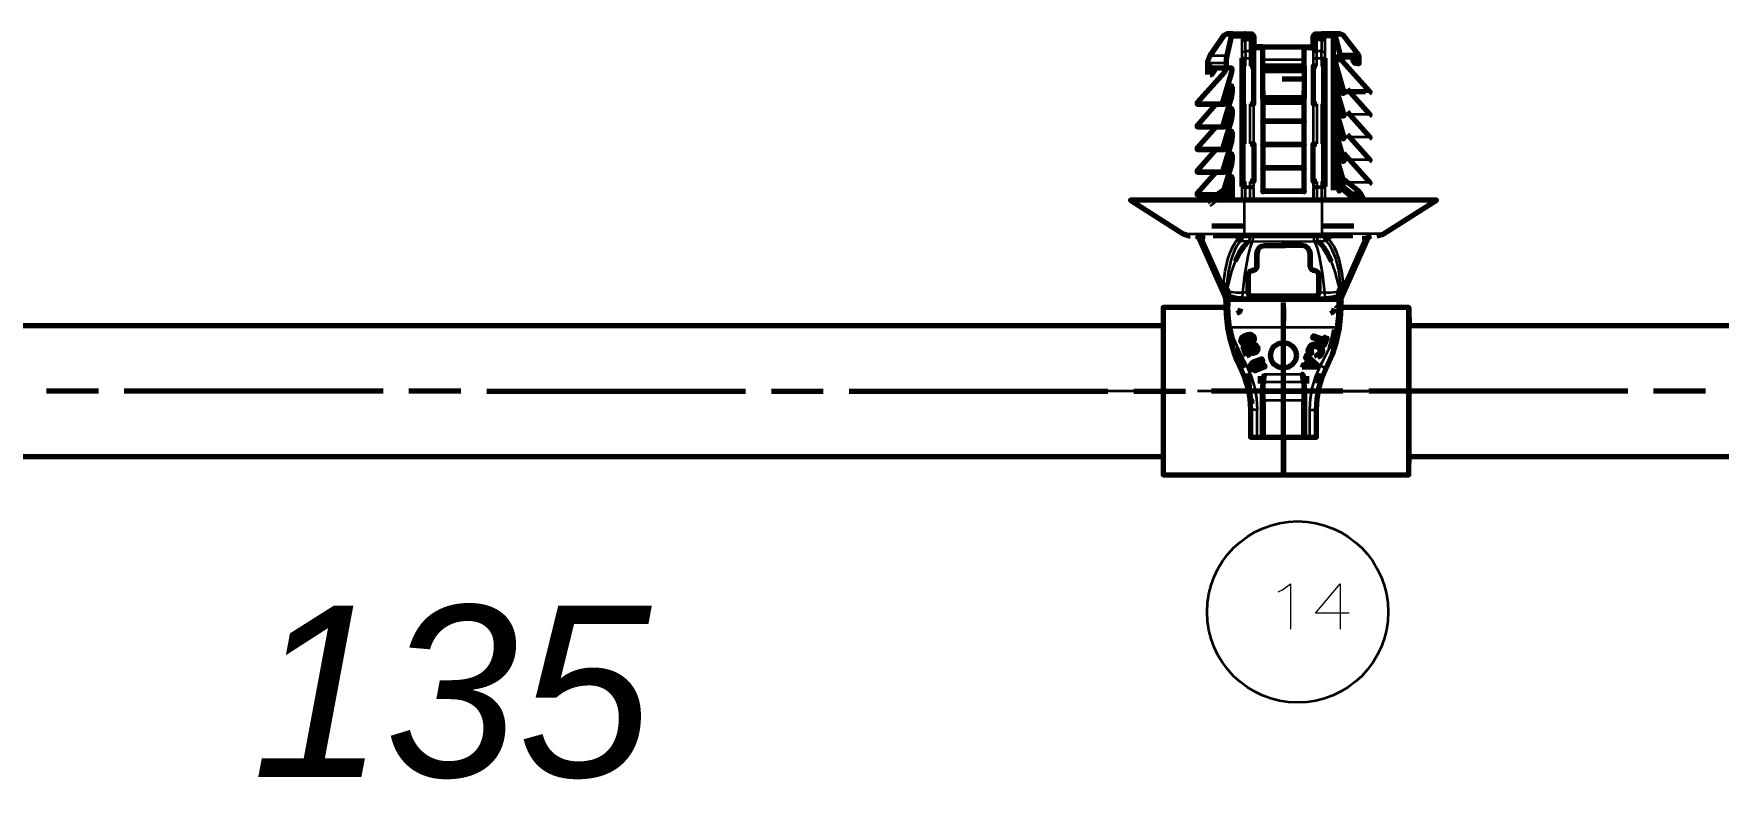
# Model space of a CAD drawing. Header units: millimetres. Extents: x 0 to 174, y 0 to 33.
# Drawn here: x 51.631 to 54.193, y 8.328 to 9.462 of the extents above; entities that cross this region are included whole.
import ezdxf

# ---------------------------------------------------------------- set-up
doc = ezdxf.new("R2010")
doc.units = ezdxf.units.MM
doc.layers.add('PDF2_문자', color=7, linetype='Continuous')
doc.layers.add('PDF2_형상', color=157, linetype='Continuous', true_color=0x405f80)
doc.styles.add('PDF LucidaHandwriting Italic', font='ariali.ttf')

msp = doc.modelspace()

# ---------------------------------------------------------------- linework, layer by layer
at = {"layer": 'PDF2_형상', "lineweight": 70}
for points in [[(53.4169, 9.3997), (53.4169, 9.4175), (53.4171, 9.4199), (53.4204, 9.4287), (53.4419, 9.4597), (53.446, 9.4618), (53.4462, 9.4618), (53.4483, 9.4618), (53.4549, 9.4618), (53.4579, 9.4618), (53.4642, 9.4618), (53.4679, 9.4618), (53.4711, 9.4618), (53.4732, 9.4618), (53.474, 9.4618), (53.4721, 9.4614), (53.4706, 9.4604), (53.4694, 9.4588), (53.469, 9.4568)], [(53.4404, 9.3546), (53.44, 9.3571), (53.4535, 9.4033), (53.4539, 9.4065), (53.4539, 9.4076), (53.4537, 9.409), (53.4533, 9.4096), (53.4458, 9.4096), (53.4453, 9.4117), (53.4453, 9.4175), (53.4456, 9.4235), (53.4464, 9.4287), (53.4535, 9.4597), (53.4549, 9.4618), (53.4483, 9.4618), (53.4467, 9.4618), (53.446, 9.4618)], [(53.4563, 9.4568), (53.4568, 9.4604), (53.4572, 9.4614), (53.4575, 9.4617), (53.4579, 9.4618)], [(53.474, 9.4618), (53.474, 9.4618)], [(53.4742, 9.4525), (53.474, 9.4617), (53.474, 9.4618), (53.4815, 9.4618)], [(53.4815, 9.4525), (53.4815, 9.4617), (53.4815, 9.4618), (53.4818, 9.4618), (53.4838, 9.4614), (53.4853, 9.4604), (53.4864, 9.4588), (53.4868, 9.4568), (53.4868, 9.4421)], [(53.5006, 9.4126), (53.5635, 9.4126), (53.5635, 9.4133), (53.5635, 9.4151), (53.5635, 9.4224), (53.5635, 9.43), (53.5635, 9.4364), (53.5635, 9.4406), (53.5635, 9.4421), (53.5725, 9.4421), (53.5774, 9.4421), (53.5774, 9.4419), (53.5775, 9.4407), (53.5775, 9.4382), (53.5774, 9.4421), (53.5774, 9.4568), (53.5776, 9.4588), (53.5787, 9.4604), (53.5804, 9.4614), (53.5822, 9.4618), (53.5825, 9.4618), (53.59, 9.4618), (53.59, 9.4617), (53.5899, 9.4525)], [(53.5825, 9.4618), (53.5825, 9.4617), (53.5826, 9.4525)], [(53.6061, 9.4618), (53.5999, 9.4618), (53.5961, 9.4618), (53.5929, 9.4618), (53.5908, 9.4618), (53.59, 9.4618), (53.5919, 9.4614), (53.5935, 9.4604), (53.5946, 9.4588), (53.595, 9.4568)], [(53.59, 9.4618), (53.59, 9.4618)], [(53.6472, 9.4165), (53.6439, 9.4165), (53.6457, 9.4165), (53.6472, 9.4165), (53.6472, 9.4279), (53.6468, 9.4287), (53.6221, 9.46), (53.6182, 9.4618), (53.6181, 9.4618), (53.616, 9.4618), (53.6093, 9.4618), (53.6061, 9.4618), (53.6065, 9.4617), (53.6068, 9.4614), (53.6074, 9.4604), (53.6076, 9.4588), (53.6078, 9.4568), (53.6078, 9.2239)], [(53.6432, 9.4287), (53.6418, 9.4287), (53.6376, 9.4287), (53.6188, 9.4287), (53.6106, 9.46), (53.6093, 9.4618), (53.6158, 9.4618), (53.6176, 9.4618), (53.6182, 9.4618)], [(53.5635, 9.4126), (53.5635, 9.4097), (53.5635, 9.4067), (53.5635, 9.4058), (53.5635, 9.4057), (53.5635, 9.4056), (53.5635, 9.4026), (53.5635, 9.3946), (53.5635, 9.3819), (53.5635, 9.3662), (53.5635, 9.3644), (53.5635, 9.3635), (53.5635, 9.3632), (53.5635, 9.3643), (53.5006, 9.3643), (53.5006, 9.3635), (53.5006, 9.3632), (53.5006, 9.3644), (53.5006, 9.3662), (53.5006, 9.3819), (53.5006, 9.3946), (53.5006, 9.4026), (53.5006, 9.4056), (53.5006, 9.4067), (53.5006, 9.4097), (53.5006, 9.4117), (53.5006, 9.4126), (53.5006, 9.4151), (53.5006, 9.4224), (53.5006, 9.43), (53.5006, 9.4364), (53.5006, 9.4406), (53.5006, 9.4417), (53.5006, 9.4419), (53.5006, 9.4421), (53.4915, 9.4421), (53.4867, 9.4421), (53.4867, 9.4419), (53.4867, 9.4407), (53.4865, 9.4382), (53.4865, 9.4126)], [(53.4865, 9.4382), (53.4867, 9.4407), (53.4867, 9.4419), (53.4867, 9.4421)], [(53.5006, 9.4421), (53.5635, 9.4421)], [(53.4435, 9.4065), (53.4422, 9.4033), (53.4006, 9.3571), (53.4007, 9.3549), (53.4017, 9.3546), (53.4024, 9.3546), (53.4043, 9.3546), (53.4121, 9.3546), (53.4244, 9.3546), (53.4404, 9.3546), (53.4422, 9.3546), (53.4424, 9.3546), (53.4425, 9.3546), (53.4426, 9.355), (53.4524, 9.3817), (53.4526, 9.3824), (53.4528, 9.3825), (53.4529, 9.3825), (53.4531, 9.3825), (53.4533, 9.3822), (53.4537, 9.3811), (53.4539, 9.3796), (53.4539, 9.3751), (53.4536, 9.3706), (53.4529, 9.3665), (53.44, 9.3225), (53.4404, 9.32)], [(53.4203, 9.3997), (53.4217, 9.3997), (53.4222, 9.3997), (53.4229, 9.4), (53.4235, 9.4004), (53.4267, 9.4047), (53.4288, 9.4076)], [(53.4458, 9.4096), (53.4339, 9.4096), (53.425, 9.4096), (53.4236, 9.4099)], [(53.4435, 9.4076), (53.4415, 9.4096)], [(53.4694, 9.2294), (53.4694, 9.4247)], [(53.4743, 9.4126), (53.4708, 9.4126), (53.4708, 9.3551), (53.4743, 9.3551)], [(53.4814, 9.3551), (53.4868, 9.3551), (53.4868, 9.4126), (53.4814, 9.4126)], [(53.5635, 9.4056), (53.5006, 9.4056)], [(53.5826, 9.4126), (53.5772, 9.4126), (53.5772, 9.3551), (53.5826, 9.3551)], [(53.5897, 9.3551), (53.5932, 9.3551), (53.5932, 9.4126), (53.5897, 9.4126)], [(53.5947, 9.4247), (53.5947, 9.2294)], [(53.624, 9.3737), (53.6106, 9.42), (53.6101, 9.4233), (53.6101, 9.4244), (53.6108, 9.4264), (53.6183, 9.4264), (53.6306, 9.4264), (53.6396, 9.4264), (53.6407, 9.4265), (53.6425, 9.4219), (53.6435, 9.4249), (53.6439, 9.4279), (53.6407, 9.4265)], [(53.6188, 9.4287), (53.6188, 9.4274), (53.6183, 9.4264)], [(53.6226, 9.4264), (53.6206, 9.4244)], [(53.6624, 9.3712), (53.6639, 9.3728), (53.6635, 9.3737), (53.6219, 9.42), (53.6207, 9.4233)], [(53.6439, 9.4165), (53.6436, 9.4165), (53.6433, 9.4165), (53.6425, 9.4165), (53.6418, 9.4165), (53.6411, 9.4167), (53.6406, 9.4171), (53.6374, 9.4214), (53.6396, 9.4214), (53.6396, 9.4264)], [(53.5635, 9.3926), (53.5301, 9.3926)], [(53.6101, 9.2246), (53.6101, 9.2585), (53.6103, 9.2601), (53.6107, 9.2611), (53.611, 9.2614), (53.6111, 9.2614), (53.6113, 9.2614), (53.6114, 9.2612), (53.6118, 9.2607), (53.6214, 9.2339), (53.6215, 9.2336), (53.6217, 9.2335), (53.6218, 9.2335), (53.6237, 9.2335), (53.6242, 9.2343), (53.624, 9.236), (53.6113, 9.28), (53.6104, 9.2839), (53.6101, 9.2886), (53.6101, 9.2929), (53.6103, 9.2946), (53.6107, 9.2957), (53.611, 9.2958), (53.6111, 9.2958), (53.6113, 9.2958), (53.6114, 9.2957), (53.6118, 9.2951), (53.6214, 9.2685), (53.6215, 9.2681), (53.6217, 9.2679), (53.6218, 9.2679), (53.6237, 9.2679), (53.6242, 9.2687), (53.624, 9.2704), (53.6113, 9.3144), (53.6104, 9.3183), (53.6101, 9.3231), (53.6101, 9.3274), (53.6103, 9.329), (53.6107, 9.3301), (53.611, 9.3303), (53.6111, 9.3303), (53.6113, 9.3303), (53.6114, 9.3301), (53.6118, 9.3296), (53.6214, 9.3029), (53.6215, 9.3025), (53.6217, 9.3024), (53.6218, 9.3024), (53.6237, 9.3024), (53.6242, 9.3032), (53.624, 9.3049), (53.6113, 9.3489), (53.6104, 9.3528), (53.6101, 9.3575), (53.6101, 9.3618), (53.6103, 9.3635), (53.6107, 9.3646), (53.611, 9.3647), (53.6111, 9.3647), (53.6113, 9.3647), (53.6114, 9.3646), (53.6118, 9.364), (53.6214, 9.3374), (53.6215, 9.3369), (53.6217, 9.3368), (53.6218, 9.3368), (53.6237, 9.3368), (53.6242, 9.3376), (53.624, 9.3393), (53.6113, 9.3833), (53.6104, 9.3872), (53.6101, 9.3919), (53.6101, 9.3963), (53.6103, 9.3979), (53.6107, 9.399), (53.611, 9.3992), (53.6111, 9.3992), (53.6113, 9.3992), (53.6114, 9.399), (53.6118, 9.3985), (53.6214, 9.3718), (53.6215, 9.3714), (53.6217, 9.3712), (53.6218, 9.3712), (53.6237, 9.3712), (53.6242, 9.3721), (53.624, 9.3737), (53.651, 9.3737), (53.6569, 9.3737)], [(53.4293, 9.3546), (53.4006, 9.3225), (53.4007, 9.3204), (53.4017, 9.3201)], [(53.5006, 9.375), (53.5006, 9.3701), (53.5006, 9.3672), (53.5006, 9.3592), (53.5006, 9.3465), (53.5006, 9.3308), (53.5006, 9.329), (53.5006, 9.3278), (53.5006, 9.3281), (53.5006, 9.3289), (53.5635, 9.3289), (53.5635, 9.3278), (53.5635, 9.3281), (53.5635, 9.329), (53.5635, 9.3308), (53.5635, 9.3465), (53.5635, 9.3592), (53.5635, 9.3672), (53.5635, 9.3701), (53.5635, 9.3703), (53.5635, 9.3706), (53.5635, 9.3715), (53.5635, 9.375)], [(53.5006, 9.3632), (53.5006, 9.3631), (53.5006, 9.3632)], [(53.5635, 9.3572), (53.5006, 9.3572)], [(53.5635, 9.3632), (53.5635, 9.3631), (53.5635, 9.3632)], [(53.6624, 9.3368), (53.6639, 9.3383), (53.6635, 9.3393), (53.6292, 9.3775)], [(53.4017, 9.32), (53.4024, 9.32), (53.4043, 9.32), (53.4121, 9.32), (53.4244, 9.32), (53.4404, 9.32), (53.4422, 9.32), (53.4424, 9.3201), (53.4425, 9.3201), (53.4426, 9.3206), (53.4524, 9.3472), (53.4526, 9.3479), (53.4528, 9.3481), (53.4529, 9.3481), (53.4531, 9.3481), (53.4533, 9.3478), (53.4537, 9.3467), (53.4539, 9.3451), (53.4539, 9.3407), (53.4536, 9.3361), (53.4529, 9.3321), (53.44, 9.2881), (53.4404, 9.2856)], [(53.5006, 9.3396), (53.5006, 9.3346), (53.5006, 9.3318), (53.5006, 9.3236), (53.5006, 9.3111), (53.5006, 9.2953), (53.5006, 9.2936), (53.5006, 9.2924), (53.5006, 9.2926), (53.5006, 9.2935), (53.5635, 9.2935), (53.5635, 9.2924), (53.5635, 9.2926), (53.5635, 9.2936), (53.5635, 9.2953), (53.5635, 9.3111), (53.5635, 9.3237), (53.5635, 9.3318), (53.5635, 9.3346), (53.5635, 9.3347), (53.5635, 9.3349), (53.5635, 9.3351), (53.5635, 9.3361), (53.5635, 9.3396)], [(53.5006, 9.3278), (53.5006, 9.3276), (53.5006, 9.3278)], [(53.5635, 9.3278), (53.5635, 9.3276), (53.5635, 9.3278)], [(53.6624, 9.3024), (53.6639, 9.3039), (53.6635, 9.3049), (53.6292, 9.3431)], [(53.4293, 9.32), (53.4006, 9.2881), (53.4007, 9.286), (53.4017, 9.2857)], [(53.4017, 9.2856), (53.4024, 9.2856), (53.4043, 9.2856), (53.4121, 9.2856), (53.4244, 9.2856), (53.4404, 9.2856), (53.4422, 9.2856), (53.4424, 9.2857), (53.4425, 9.2857), (53.4426, 9.2861), (53.4524, 9.3128), (53.4526, 9.3133), (53.4528, 9.3136), (53.4529, 9.3136), (53.4531, 9.3136), (53.4533, 9.3133), (53.4537, 9.3122), (53.4539, 9.3107), (53.4539, 9.3062), (53.4536, 9.3017), (53.4529, 9.2976), (53.44, 9.2536), (53.4404, 9.2511)], [(53.5006, 9.3042), (53.5006, 9.2992), (53.5006, 9.2964), (53.5006, 9.2882), (53.5006, 9.2757), (53.5006, 9.2599), (53.5006, 9.2582), (53.5006, 9.2569), (53.5006, 9.2572), (53.5006, 9.2581), (53.5635, 9.2581), (53.5635, 9.2569), (53.5635, 9.2572), (53.5635, 9.2582), (53.5635, 9.2599), (53.5635, 9.2757), (53.5635, 9.2882), (53.5635, 9.2964), (53.5635, 9.2992), (53.5635, 9.2993), (53.5635, 9.2997), (53.5635, 9.3007), (53.5635, 9.3042)], [(53.6624, 9.2679), (53.6639, 9.2694), (53.6635, 9.2704), (53.6292, 9.3086)], [(53.4293, 9.2856), (53.4006, 9.2536), (53.4007, 9.2515), (53.4017, 9.2513)], [(53.4017, 9.2511), (53.4024, 9.2511), (53.4043, 9.2511), (53.4121, 9.2511), (53.4244, 9.2511), (53.4404, 9.2511), (53.4422, 9.2511), (53.4424, 9.2513), (53.4425, 9.2513), (53.4426, 9.2517), (53.4524, 9.2783), (53.4526, 9.2789), (53.4528, 9.279), (53.4529, 9.2792), (53.4531, 9.2792), (53.4533, 9.2789), (53.4537, 9.2778), (53.4539, 9.2763), (53.4539, 9.2718), (53.4536, 9.2672), (53.4529, 9.2632), (53.44, 9.2192), (53.4404, 9.2167)], [(53.4743, 9.2369), (53.4708, 9.2369), (53.4708, 9.2944), (53.4743, 9.2944)], [(53.4814, 9.2944), (53.4868, 9.2944), (53.4868, 9.2369), (53.4814, 9.2369)], [(53.5006, 9.2924), (53.5006, 9.2922), (53.5006, 9.2924)], [(53.5635, 9.2924), (53.5635, 9.2922), (53.5635, 9.2924)], [(53.5826, 9.2369), (53.5772, 9.2369), (53.5772, 9.2944), (53.5826, 9.2944)], [(53.5897, 9.2369), (53.5932, 9.2369), (53.5932, 9.2944), (53.5897, 9.2944)], [(53.6624, 9.2335), (53.6639, 9.235), (53.6635, 9.236), (53.6239, 9.28)], [(53.4293, 9.2511), (53.4006, 9.2192), (53.4007, 9.2171), (53.4017, 9.2167), (53.4024, 9.2167), (53.4043, 9.2167), (53.4121, 9.2167), (53.4244, 9.2167), (53.4404, 9.2167), (53.4422, 9.2167), (53.4424, 9.2167), (53.4425, 9.2168), (53.4426, 9.2172), (53.4524, 9.2439), (53.4526, 9.2444), (53.4528, 9.2446), (53.4529, 9.2447), (53.4531, 9.2447), (53.4533, 9.2444), (53.4537, 9.2433), (53.4539, 9.2417), (53.4539, 9.2094)], [(53.5006, 9.2687), (53.5006, 9.2637), (53.5006, 9.261), (53.5006, 9.2528), (53.5006, 9.2401), (53.5006, 9.2244), (53.5006, 9.2226), (53.5006, 9.2215), (53.5006, 9.2218), (53.5006, 9.2226), (53.5635, 9.2226), (53.5635, 9.2215), (53.5635, 9.2218), (53.5635, 9.2228), (53.5635, 9.2244), (53.5635, 9.2403), (53.5635, 9.2528), (53.5635, 9.261), (53.5635, 9.2637), (53.5635, 9.2639), (53.5635, 9.2642), (53.5635, 9.2653), (53.5635, 9.2687)], [(53.5006, 9.2569), (53.5006, 9.2568), (53.5006, 9.2569)], [(53.5635, 9.2569), (53.5635, 9.2568), (53.5635, 9.2569)], [(53.444, 9.2269), (53.4158, 9.2058)], [(53.4485, 9.2265), (53.4485, 9.2203), (53.4486, 9.2188), (53.4486, 9.215), (53.4485, 9.2138)], [(53.6169, 9.2225), (53.6156, 9.2303), (53.6182, 9.2307), (53.6218, 9.2249), (53.6197, 9.2254), (53.6178, 9.2244), (53.6169, 9.2225), (53.6175, 9.224), (53.6186, 9.2251), (53.6203, 9.2254), (53.6218, 9.2247), (53.6218, 9.2249), (53.6357, 9.2139), (53.6383, 9.2107), (53.6392, 9.2093)], [(53.6176, 9.2242), (53.6194, 9.2256), (53.6211, 9.2258)], [(53.6524, 9.2138), (53.6496, 9.2189), (53.6426, 9.2151), (53.6496, 9.2189), (53.6457, 9.2236), (53.621, 9.2429)], [(53.6739, 9.1547), (53.6832, 9.1571), (53.6844, 9.1578), (53.7646, 9.2089), (53.5911, 9.2089), (53.4729, 9.2089), (53.3503, 9.2089), (53.3126, 9.2089), (53.3028, 9.2089), (53.301, 9.2089), (53.2994, 9.2089), (53.3796, 9.1578), (53.3886, 9.1547), (53.3901, 9.1547)], [(53.4424, 9.2085), (53.4458, 9.2142), (53.4485, 9.2138), (53.4471, 9.2061)], [(53.5006, 9.2215), (53.5006, 9.2214), (53.5006, 9.2215)], [(53.5635, 9.2215), (53.5635, 9.2214), (53.5635, 9.2215)], [(53.6408, 9.2174), (53.6457, 9.2236)], [(53.6454, 9.2101), (53.6524, 9.2138), (53.6536, 9.2104), (53.654, 9.2068)], [(53.3982, 9.1547), (53.4008, 9.1539), (53.4026, 9.1518), (53.4089, 9.1499), (53.4089, 9.1547), (53.4089, 9.1499), (53.4026, 9.1518), (53.4442, 9.0585), (53.4406, 9.0786)], [(53.4729, 9.1694), (53.4232, 9.1694)], [(53.6374, 9.1547), (53.6228, 9.1547), (53.5911, 9.1547), (53.4729, 9.1547), (53.4413, 9.1547), (53.4249, 9.1547)], [(53.639, 9.1694), (53.5911, 9.1694)], [(53.5976, 9.1464), (53.5964, 9.149), (53.5967, 9.1518), (53.5985, 9.1539), (53.6011, 9.1547)], [(53.6196, 9.0569), (53.6199, 9.0585), (53.6614, 9.1518), (53.6551, 9.1499), (53.6614, 9.1518), (53.6632, 9.1539), (53.666, 9.1547)], [(53.6551, 9.1547), (53.6551, 9.154), (53.6551, 9.1499)], [(53.4592, 9.1158), (53.4658, 9.1296), (53.4717, 9.1385), (53.4787, 9.1458)], [(53.4915, 9.1275), (53.4928, 9.1328), (53.4915, 9.1275), (53.4915, 9.1274), (53.4914, 9.1079), (53.491, 9.1056)], [(53.4914, 9.1079), (53.4915, 9.1274)], [(53.4928, 9.1328), (53.4946, 9.1357), (53.4987, 9.1387), (53.5043, 9.14), (53.529, 9.14)], [(53.5712, 9.1328), (53.5725, 9.1275), (53.5712, 9.1328), (53.5694, 9.1357), (53.5654, 9.1387), (53.5599, 9.14), (53.535, 9.14), (53.529, 9.14), (53.535, 9.14)], [(53.5725, 9.1274), (53.5726, 9.1079), (53.5725, 9.1274), (53.5725, 9.1275)], [(53.6051, 9.1154), (53.5996, 9.1271), (53.5939, 9.1364), (53.5899, 9.1414), (53.5853, 9.1458)], [(53.4803, 9.1001), (53.4833, 9.1015), (53.4839, 9.1015), (53.4842, 9.1015), (53.4844, 9.1017), (53.4851, 9.1017), (53.4887, 9.1028), (53.491, 9.1056), (53.4886, 9.1026), (53.4851, 9.1017), (53.4844, 9.1017), (53.4803, 9.1001), (53.4796, 9.0993)], [(53.4851, 9.1017), (53.4851, 9.1017)], [(53.5739, 9.1042), (53.5767, 9.1021), (53.5786, 9.1017), (53.5749, 9.1032), (53.5739, 9.1042), (53.5726, 9.1079)], [(53.5844, 9.0993), (53.586, 9.0954), (53.5844, 9.0993), (53.5824, 9.101), (53.5797, 9.1017), (53.5789, 9.1017), (53.5786, 9.1017)], [(53.4406, 9.0814), (53.4422, 9.0789), (53.4424, 9.0786), (53.4442, 9.0719), (53.4446, 9.0649), (53.4446, 9.064), (53.4446, 9.0629), (53.4446, 9.0603), (53.4446, 9.0558), (53.4446, 9.0537), (53.4446, 9.0544), (53.4462, 9.0572), (53.4496, 9.0585)], [(53.4446, 9.0629), (53.4446, 9.0633), (53.4454, 9.065), (53.4468, 9.0661), (53.4485, 9.0667), (53.4471, 9.0708), (53.4467, 9.0744), (53.4467, 9.0746)], [(53.586, 9.0954), (53.586, 9.0685), (53.586, 9.0683), (53.586, 9.0685), (53.586, 9.0953)], [(53.6146, 9.0585), (53.6176, 9.0575), (53.6192, 9.0556), (53.6196, 9.0537), (53.6196, 9.0603), (53.6196, 9.0629), (53.6196, 9.0631), (53.6196, 9.0633), (53.6196, 9.0642), (53.6196, 9.0649), (53.6199, 9.0719), (53.6217, 9.0786), (53.6218, 9.0789), (53.6235, 9.0814)], [(53.6174, 9.0746), (53.6174, 9.0744), (53.6169, 9.0708), (53.6156, 9.0667), (53.6183, 9.0653), (53.6194, 9.0633), (53.6196, 9.0629)], [(53.6199, 9.0585), (53.6235, 9.0786)], [(53.4446, 9.0456), (53.3489, 9.0456), (53.3489, 8.7914), (53.5321, 8.7914), (53.7229, 8.7914), (53.7228, 8.899), (53.7228, 9.0096), (53.7229, 9.04), (53.7229, 9.0447), (53.7229, 9.0454), (53.7229, 9.0456), (53.7229, 9.0454), (53.7229, 9.0451), (53.7229, 9.0431), (53.7231, 9.0179)], [(53.4446, 9.0569), (53.4442, 9.0585)], [(53.4446, 9.0558), (53.446, 9.0592), (53.4489, 9.0606), (53.4496, 9.0606)], [(53.4446, 9.0537), (53.4446, 9.0454), (53.4449, 9.0347), (53.4469, 9.0146), (53.4507, 8.9958), (53.4563, 8.9775), (53.4611, 8.9649), (53.4669, 8.9526), (53.4735, 8.9378), (53.4782, 8.9222), (53.4811, 8.9061), (53.4821, 8.89), (53.4821, 8.8486), (53.4921, 8.8486), (53.4983, 8.8486), (53.5008, 8.8486), (53.5033, 8.8486), (53.5608, 8.8486), (53.5633, 8.8486), (53.5658, 8.8486), (53.5721, 8.8486), (53.5821, 8.8486), (53.5821, 8.89), (53.5831, 8.9061), (53.5858, 8.9222), (53.5906, 8.9378), (53.5971, 8.9526), (53.6067, 8.9742), (53.6124, 8.9919), (53.6172, 9.0146), (53.6193, 9.0347), (53.6196, 9.0454), (53.6196, 9.0537)], [(53.4446, 9.0517), (53.4454, 9.0486), (53.4476, 9.0463), (53.4508, 9.0454)], [(53.4496, 9.0583), (53.6146, 9.0583)], [(53.4781, 9.0683), (53.4785, 9.0663), (53.4797, 9.0646), (53.4831, 9.0635), (53.5161, 9.0635), (53.5272, 9.0635), (53.5712, 9.0635), (53.5811, 9.0635)], [(53.5844, 9.0649), (53.5811, 9.0635), (53.5844, 9.0649), (53.5856, 9.0664), (53.586, 9.0683)], [(53.586, 9.0685), (53.586, 9.0685)], [(53.6133, 9.045), (53.6133, 9.0454), (53.6164, 9.0463), (53.6188, 9.0486), (53.6196, 9.0517)], [(53.6196, 9.0603), (53.6192, 9.0619), (53.6181, 9.0635), (53.6164, 9.0644), (53.6146, 9.0647)], [(53.6146, 9.049), (53.6181, 9.0481), (53.6192, 9.0468), (53.6196, 9.0454)], [(53.7229, 9.0456), (53.6196, 9.0456)], [(53.461, 9.0372), (53.4644, 9.0385), (53.4661, 9.0404), (53.4671, 9.0438)], [(53.6035, 9.0372), (53.6069, 9.0385), (53.6086, 9.0404), (53.6096, 9.0438)], [(53.3489, 9.0179), (51.1207, 9.0179)], [(53.6028, 8.9825), (53.6071, 8.9972), (53.6103, 9.0122)], [(55.6481, 9.0179), (53.7229, 9.0179), (53.7229, 9.0175), (53.7229, 9.0137), (53.7228, 8.9956), (53.7228, 8.9285), (53.7229, 8.8194), (53.7229, 8.8189), (55.6481, 8.8189)], [(53.4607, 8.9846), (53.466, 8.9701), (53.4725, 8.9562)], [(53.4772, 8.9458), (53.4794, 8.9301), (53.4818, 8.9036), (53.4814, 8.9032), (53.4814, 8.9029), (53.4819, 8.9031), (53.4876, 8.9036)], [(53.5846, 8.9301), (53.5869, 8.9458)], [(53.4971, 8.9301), (53.4971, 8.9414)], [(53.5008, 8.8486), (53.5008, 8.9181), (53.5011, 8.9275), (53.5015, 8.9322)], [(53.5625, 8.9322), (53.5631, 8.9275), (53.5633, 8.9181), (53.5633, 8.8486)], [(53.5671, 8.9414), (53.5671, 8.9301)], [(53.5824, 8.9036), (53.5826, 8.9032), (53.5826, 8.9029)], [(53.5319, 8.8486), (53.5319, 8.8065), (53.5319, 8.7953), (53.5321, 8.7914), (53.5321, 8.8486)], [(51.1207, 8.8189), (53.3489, 8.8189)], [(53.7229, 8.7914), (53.7229, 8.7918), (53.7229, 8.7932), (53.7229, 8.7985), (53.7231, 8.8189)]]:
    msp.add_lwpolyline(points, dxfattribs=at)
at = {"layer": 'PDF2_형상', "lineweight": 35}
for points in [[(53.4535, 9.4597), (53.4419, 9.4597)], [(53.4563, 9.4568), (53.4642, 9.4568), (53.4642, 9.4618)], [(53.4642, 9.4568), (53.469, 9.4568), (53.4692, 9.4568), (53.4696, 9.4588), (53.4706, 9.4604), (53.4722, 9.4614), (53.474, 9.4618)], [(53.4693, 9.45), (53.4692, 9.455), (53.4692, 9.4567), (53.4692, 9.4568)], [(53.4815, 9.4618), (53.4835, 9.4614), (53.485, 9.4604), (53.4861, 9.4588), (53.4865, 9.4568), (53.4868, 9.4568)], [(53.4865, 9.4568), (53.4865, 9.4567), (53.4864, 9.455), (53.4864, 9.45), (53.4863, 9.4325), (53.4863, 9.4247), (53.4863, 9.4126)], [(53.5774, 9.4568), (53.5775, 9.4568)], [(53.5826, 9.4525), (53.5794, 9.4519), (53.5783, 9.4512), (53.5778, 9.4504), (53.5776, 9.45), (53.5776, 9.455), (53.5776, 9.4567), (53.5775, 9.4568), (53.5779, 9.4588), (53.579, 9.4604), (53.5806, 9.4614), (53.5825, 9.4618)], [(53.5999, 9.4568), (53.595, 9.4568), (53.5949, 9.4568), (53.5943, 9.4593), (53.5925, 9.4611), (53.59, 9.4618)], [(53.5949, 9.4568), (53.5949, 9.4567), (53.5949, 9.455), (53.5947, 9.45)], [(53.6078, 9.4568), (53.5999, 9.4568), (53.5999, 9.4604), (53.5999, 9.4618)], [(53.6221, 9.46), (53.6106, 9.46)], [(53.4743, 9.4126), (53.4743, 9.4247), (53.4694, 9.4247), (53.4693, 9.4325), (53.4697, 9.4335), (53.4708, 9.4343), (53.4743, 9.4351), (53.4742, 9.4525), (53.4815, 9.4525), (53.4846, 9.4519), (53.4857, 9.4512), (53.4864, 9.4504), (53.4864, 9.45)], [(53.4693, 9.4325), (53.4693, 9.45), (53.4693, 9.4504), (53.47, 9.4512), (53.4711, 9.4519), (53.4742, 9.4525)], [(53.4814, 9.4126), (53.4814, 9.4247), (53.4814, 9.4351), (53.4743, 9.4351), (53.4743, 9.4247), (53.4814, 9.4247), (53.4863, 9.4247)], [(53.4863, 9.4325), (53.4863, 9.4329), (53.4857, 9.4337), (53.4846, 9.4344), (53.4814, 9.4351), (53.4815, 9.4525)], [(53.5006, 9.4382), (53.4915, 9.4382), (53.4865, 9.4382)], [(53.4915, 9.4421), (53.4915, 9.441), (53.4915, 9.4382)], [(53.5775, 9.4382), (53.5725, 9.4382), (53.5635, 9.4382)], [(53.5725, 9.4382), (53.5725, 9.4421)], [(53.5778, 9.4247), (53.5826, 9.4247), (53.5826, 9.4351), (53.5792, 9.4343), (53.5782, 9.4335), (53.5778, 9.4325), (53.5776, 9.45)], [(53.5778, 9.4126), (53.5778, 9.4247), (53.5778, 9.4325)], [(53.5899, 9.4525), (53.5897, 9.4351), (53.5929, 9.4344), (53.594, 9.4337), (53.5946, 9.4329), (53.5947, 9.4325)], [(53.4169, 9.4175), (53.4453, 9.4175)], [(53.4203, 9.3997), (53.4203, 9.4117), (53.4453, 9.4117)], [(53.4204, 9.4287), (53.4464, 9.4287)], [(53.4217, 9.3997), (53.4217, 9.4054), (53.425, 9.4047), (53.425, 9.4082), (53.425, 9.4096)], [(53.425, 9.4047), (53.4267, 9.4047)], [(53.5006, 9.4224), (53.5635, 9.4224)], [(53.5006, 9.4151), (53.5635, 9.4151)], [(53.5635, 9.4097), (53.5344, 9.4097)], [(53.5826, 9.4126), (53.5826, 9.4247), (53.5897, 9.4247), (53.5897, 9.4126)], [(53.6101, 9.4244), (53.6206, 9.4244)], [(53.6206, 9.4233), (53.6101, 9.4233)], [(53.6219, 9.42), (53.6106, 9.42)], [(53.6396, 9.4214), (53.6425, 9.4219), (53.6425, 9.4165)], [(53.6439, 9.4279), (53.6439, 9.4165)], [(53.4435, 9.3796), (53.4539, 9.3796)], [(53.6101, 9.3963), (53.6206, 9.3963)], [(53.6206, 9.3919), (53.6101, 9.3919)], [(53.6113, 9.3833), (53.6239, 9.3833)], [(53.4006, 9.3571), (53.44, 9.3571)], [(53.4401, 9.3665), (53.4529, 9.3665)], [(53.4539, 9.3751), (53.4435, 9.3751)], [(53.4743, 9.2944), (53.4743, 9.3551)], [(53.4814, 9.2944), (53.4814, 9.3551)], [(53.4863, 9.3551), (53.4863, 9.2944)], [(53.5006, 9.3662), (53.5635, 9.3662)], [(53.5775, 9.2944), (53.5775, 9.3551)], [(53.5778, 9.2944), (53.5778, 9.3551)], [(53.5826, 9.3551), (53.5826, 9.2944)], [(53.5897, 9.3551), (53.5897, 9.2944)], [(53.6101, 9.3618), (53.6206, 9.3618)], [(53.6206, 9.3575), (53.6101, 9.3575)], [(53.6569, 9.3737), (53.6635, 9.3737)], [(53.4401, 9.3321), (53.4529, 9.3321)], [(53.5635, 9.3308), (53.5006, 9.3308)], [(53.6101, 9.3274), (53.6206, 9.3274)], [(53.6113, 9.3489), (53.6239, 9.3489)], [(53.624, 9.3393), (53.6529, 9.3393), (53.6608, 9.3393), (53.6624, 9.3393), (53.6635, 9.3393)], [(53.4006, 9.3225), (53.44, 9.3225)], [(53.4435, 9.3107), (53.4539, 9.3107)], [(53.6206, 9.3231), (53.6101, 9.3231)], [(53.6113, 9.3144), (53.6239, 9.3144)], [(53.624, 9.3049), (53.6529, 9.3049), (53.6608, 9.3049), (53.6624, 9.3049), (53.6635, 9.3049)], [(53.4006, 9.2881), (53.44, 9.2881)], [(53.4435, 9.2763), (53.4539, 9.2763)], [(53.5635, 9.2953), (53.5006, 9.2953)], [(53.6101, 9.2929), (53.6206, 9.2929)], [(53.6206, 9.2886), (53.6101, 9.2886)], [(53.6113, 9.28), (53.6239, 9.28)], [(53.4006, 9.2536), (53.44, 9.2536)], [(53.4401, 9.2632), (53.4529, 9.2632)], [(53.4539, 9.2718), (53.4435, 9.2718)], [(53.5635, 9.2599), (53.5006, 9.2599)], [(53.6101, 9.2585), (53.6206, 9.2585)], [(53.624, 9.2704), (53.6529, 9.2704), (53.6608, 9.2704), (53.6624, 9.2704), (53.6635, 9.2704)], [(53.446, 9.225), (53.4464, 9.22), (53.4461, 9.2188), (53.4206, 9.1994)], [(53.444, 9.2269), (53.4442, 9.2271), (53.4444, 9.2271), (53.4449, 9.2268), (53.4453, 9.2264), (53.446, 9.225), (53.4472, 9.226), (53.4475, 9.2265), (53.4467, 9.229), (53.4449, 9.2304)], [(53.4485, 9.2265), (53.4475, 9.2265), (53.4485, 9.2203), (53.4464, 9.22)], [(53.4694, 9.2078), (53.4694, 9.2272), (53.4694, 9.2294), (53.4743, 9.2294), (53.4743, 9.2369)], [(53.4743, 9.2082), (53.4743, 9.2276), (53.4697, 9.2274), (53.4694, 9.2274), (53.4694, 9.2272)], [(53.4814, 9.2082), (53.4814, 9.2276), (53.4743, 9.2276), (53.4743, 9.2294), (53.4814, 9.2294), (53.4814, 9.2276), (53.4858, 9.2274), (53.4861, 9.2274), (53.4863, 9.2272), (53.4863, 9.2294)], [(53.4863, 9.2369), (53.4863, 9.2294), (53.4814, 9.2294), (53.4814, 9.2369)], [(53.4863, 9.2272), (53.4863, 9.2078)], [(53.5635, 9.2244), (53.5006, 9.2244)], [(53.5775, 9.2369), (53.5775, 9.2089)], [(53.5826, 9.2369), (53.5826, 9.2294), (53.5778, 9.2294), (53.5778, 9.2369)], [(53.5778, 9.2294), (53.5778, 9.2272), (53.5779, 9.2274), (53.5782, 9.2274), (53.5826, 9.2276), (53.5826, 9.2294), (53.5897, 9.2294), (53.5897, 9.2276), (53.5826, 9.2276), (53.5828, 9.2082)], [(53.5778, 9.2078), (53.5778, 9.2272)], [(53.5897, 9.2369), (53.5897, 9.2294), (53.5947, 9.2294), (53.5947, 9.2272), (53.5946, 9.2272), (53.5946, 9.2274), (53.5943, 9.2274), (53.5897, 9.2276), (53.5897, 9.2082)], [(53.5947, 9.2272), (53.5947, 9.2078)], [(53.6156, 9.2353), (53.6164, 9.2412), (53.6179, 9.2443), (53.6186, 9.2451), (53.6192, 9.2454), (53.6196, 9.2454), (53.6199, 9.2453)], [(53.6156, 9.2303), (53.6156, 9.2315), (53.6179, 9.2315), (53.6179, 9.2353), (53.6156, 9.2353), (53.6156, 9.2315)], [(53.6454, 9.2101), (53.6426, 9.2151), (53.6408, 9.2174), (53.6179, 9.2353), (53.6178, 9.2388), (53.6185, 9.2417), (53.6196, 9.2429), (53.6203, 9.2432), (53.621, 9.2429)], [(53.6182, 9.2307), (53.6179, 9.2315), (53.6375, 9.2163)], [(53.624, 9.236), (53.6529, 9.236), (53.6608, 9.236), (53.6624, 9.236), (53.6635, 9.236)], [(53.3796, 9.1578), (53.4069, 9.1578), (53.4729, 9.1578), (53.4729, 9.2089)], [(53.4006, 9.2192), (53.44, 9.2192)], [(53.4458, 9.2142), (53.4461, 9.215), (53.4461, 9.2188), (53.4486, 9.2188)], [(53.4486, 9.215), (53.4461, 9.215)], [(53.4729, 9.1547), (53.4729, 9.1578), (53.5911, 9.1578), (53.5911, 9.2089)], [(53.6169, 9.2225), (53.6169, 9.2225)], [(53.6357, 9.2139), (53.6375, 9.2163), (53.641, 9.2121)], [(53.6383, 9.2107), (53.6392, 9.2111), (53.641, 9.2121), (53.6418, 9.2107), (53.6392, 9.2093)], [(53.4089, 9.1499), (53.4406, 9.0786), (53.4406, 9.0814), (53.4432, 9.1006), (53.4475, 9.119), (53.451, 9.1292), (53.4551, 9.1385), (53.4588, 9.1446), (53.4629, 9.1499), (53.4665, 9.1464), (53.4618, 9.1403), (53.4582, 9.1336), (53.4526, 9.119), (53.4479, 9.0989), (53.4453, 9.0787), (53.4422, 9.0789)], [(53.4761, 9.1547), (53.4786, 9.1538), (53.4803, 9.1514), (53.4803, 9.1483), (53.4787, 9.1458), (53.4665, 9.1464)], [(53.4831, 9.1547), (53.4838, 9.1544), (53.4844, 9.1538), (53.4854, 9.1514), (53.485, 9.1469), (53.4846, 9.1458), (53.5321, 9.1465), (53.5794, 9.1458), (53.5786, 9.1483), (53.5787, 9.1514), (53.5794, 9.1536), (53.58, 9.1543), (53.5807, 9.1547), (53.581, 9.1547)], [(53.5976, 9.1464), (53.5853, 9.1458), (53.5838, 9.1483), (53.5839, 9.1514), (53.5854, 9.1538), (53.5879, 9.1547)], [(53.6844, 9.1578), (53.5911, 9.1578), (53.5911, 9.1547)], [(53.6551, 9.1547), (53.6551, 9.1533), (53.6551, 9.1499), (53.6235, 9.0786), (53.6235, 9.0814), (53.6208, 9.1006), (53.6165, 9.119), (53.6131, 9.1292), (53.6089, 9.1385), (53.6053, 9.1446), (53.6011, 9.1499), (53.599, 9.1478), (53.5982, 9.1471), (53.5978, 9.1465), (53.5976, 9.1465), (53.5976, 9.1464), (53.6021, 9.1406), (53.6057, 9.1339), (53.611, 9.1206), (53.6156, 9.1021), (53.6188, 9.0787)], [(53.4787, 9.1458), (53.4846, 9.1458), (53.481, 9.1357), (53.4778, 9.1237), (53.4725, 9.0953), (53.4696, 9.0681), (53.4611, 9.0679), (53.4525, 9.0689), (53.4496, 9.0699), (53.4478, 9.0708), (53.4467, 9.0725), (53.4467, 9.0744), (53.4464, 9.0729), (53.4446, 9.0633)], [(53.5853, 9.1458), (53.5794, 9.1458), (53.5831, 9.1357), (53.5862, 9.1236), (53.5915, 9.0953), (53.5946, 9.0681)], [(53.4467, 9.0746), (53.4531, 9.0992), (53.4592, 9.1158)], [(53.4844, 9.1017), (53.4844, 9.1017)], [(53.4851, 9.1017), (53.4851, 9.1017)], [(53.6174, 9.0746), (53.6108, 9.0997), (53.6051, 9.1154)], [(53.4424, 9.0786), (53.4406, 9.0786)], [(53.4453, 9.0787), (53.4446, 9.0629)], [(53.6194, 9.0633), (53.6175, 9.0736), (53.6174, 9.0744), (53.6174, 9.0728), (53.6157, 9.0704), (53.6124, 9.069), (53.6032, 9.0679), (53.5944, 9.0681), (53.5947, 9.0608), (53.5321, 9.0604), (53.4693, 9.0608), (53.464, 9.061), (53.4586, 9.0617), (53.4535, 9.0631), (53.4496, 9.0647), (53.4496, 9.0606), (53.4496, 9.0585), (53.4496, 9.0583), (53.4496, 9.049)], [(53.6174, 9.0744), (53.6174, 9.0744)], [(53.6174, 9.0744), (53.6174, 9.0744)], [(53.6196, 9.0629), (53.6188, 9.0787), (53.6218, 9.0789)], [(53.6235, 9.0786), (53.6217, 9.0786)], [(53.4446, 9.0603), (53.4449, 9.0619), (53.446, 9.0635), (53.4476, 9.0644), (53.4496, 9.0647), (53.4485, 9.0667)], [(53.4469, 9.0146), (53.4475, 9.0147), (53.4518, 9.0153), (53.45, 9.0335), (53.4496, 9.049), (53.4472, 9.0486), (53.4456, 9.0475), (53.4447, 9.0465), (53.4446, 9.0454)], [(53.4781, 9.0683), (53.4696, 9.0681), (53.4693, 9.0608)], [(53.5944, 9.0681), (53.586, 9.0683)], [(53.6156, 9.0667), (53.6146, 9.0647), (53.6106, 9.0629), (53.6054, 9.0617), (53.5947, 9.0608)], [(53.6172, 9.0146), (53.6165, 9.0147), (53.6154, 9.0149), (53.6122, 9.0153), (53.614, 9.0335), (53.6146, 9.049), (53.6146, 9.0583), (53.6146, 9.0585), (53.6146, 9.0647)], [(53.5882, 8.9572), (53.5918, 8.9642), (53.5953, 8.9712), (53.5989, 8.9782), (53.6025, 8.9853), (53.6086, 8.9999), (53.6122, 9.0153), (53.4518, 9.0153), (53.4554, 8.9999), (53.4615, 8.9853), (53.4651, 8.9782), (53.4688, 8.9712), (53.4724, 8.9642), (53.4758, 8.9572), (53.4681, 8.9532), (53.4669, 8.9526)], [(53.4758, 8.9572), (53.4828, 8.9413), (53.4879, 8.9246), (53.491, 8.9074), (53.4921, 8.89)], [(53.5015, 8.9322), (53.5033, 8.9324), (53.5033, 8.9444), (53.5608, 8.9444), (53.5608, 8.9324), (53.5625, 8.9322)], [(53.5721, 8.89), (53.5731, 8.9074), (53.5761, 8.9246), (53.5813, 8.9413), (53.5882, 8.9572), (53.594, 8.9543), (53.596, 8.9532), (53.5971, 8.9526)], [(53.4983, 8.9181), (53.4986, 8.926), (53.4997, 8.9326)], [(53.4983, 8.8486), (53.4983, 8.9181), (53.4999, 8.9181), (53.5008, 8.9181)], [(53.5008, 8.9156), (53.5008, 8.9157), (53.501, 8.9158), (53.5015, 8.916), (53.5033, 8.9162), (53.5033, 8.9324), (53.5608, 8.9324), (53.5608, 8.9162), (53.5625, 8.916), (53.5631, 8.9158), (53.5632, 8.9157), (53.5633, 8.9156)], [(53.5643, 8.9326), (53.5654, 8.926), (53.5658, 8.9181), (53.5633, 8.9181)], [(53.5658, 8.9181), (53.5658, 8.8486)], [(53.5008, 8.9042), (53.5015, 8.9042), (53.5033, 8.9042), (53.5033, 8.9162), (53.5608, 8.9162), (53.5608, 8.9042), (53.5625, 8.9042), (53.5633, 8.9042)], [(53.5608, 8.8486), (53.5608, 8.9042), (53.5033, 8.9042), (53.5033, 8.8486)], [(53.4921, 8.8486), (53.4921, 8.89), (53.4822, 8.89), (53.4821, 8.89)], [(53.5721, 8.8486), (53.5721, 8.89), (53.5821, 8.89)]]:
    msp.add_lwpolyline(points, dxfattribs=at)
msp.add_lwpolyline([(53.5897, 9.4247), (53.5897, 9.4351), (53.5826, 9.4351), (53.5826, 9.4525), (53.5899, 9.4525), (53.5933, 9.4518), (53.5944, 9.451), (53.5947, 9.45), (53.5947, 9.4325), (53.5947, 9.4247)], close=True, dxfattribs=at)
at = {"layer": 'PDF2_형상', "lineweight": 70}
for points in [[(53.4236, 9.4099), (53.4235, 9.4096), (53.4232, 9.409), (53.4228, 9.4081), (53.4217, 9.4054), (53.4203, 9.4117)], [(53.6432, 9.4287), (53.6468, 9.4287)], [(53.6439, 9.4279), (53.6457, 9.4279), (53.6472, 9.4279)], [(53.4665, 9.1464), (53.4676, 9.149), (53.4674, 9.1518), (53.4656, 9.1539), (53.4629, 9.1547), (53.4629, 9.1499)], [(53.6011, 9.1499), (53.6011, 9.1543), (53.6011, 9.1547), (53.6011, 9.1533)], [(53.4796, 9.0993), (53.4782, 9.0954), (53.4781, 9.0685), (53.4781, 9.0683), (53.4781, 9.0685), (53.4782, 9.0954)], [(53.4771, 8.9888), (53.4743, 8.9883), (53.4715, 8.989), (53.4693, 8.9907), (53.4678, 8.9931), (53.4674, 8.996), (53.4681, 8.9986), (53.4697, 9.001), (53.4721, 9.0024), (53.4779, 9.0044), (53.4807, 9.005), (53.4835, 9.0043), (53.4857, 9.0026), (53.4872, 9.0001), (53.4876, 8.9974), (53.4869, 8.9946), (53.4853, 8.9924), (53.4829, 8.9908)], [(53.4757, 8.9925), (53.4732, 8.9926), (53.4715, 8.9944), (53.4717, 8.9969), (53.4735, 8.9987), (53.4793, 9.0008), (53.4818, 9.0007), (53.4835, 8.9989), (53.4833, 8.9964), (53.4815, 8.9946)], [(53.5921, 8.9931), (53.5765, 8.9987), (53.5779, 9.0025), (53.5935, 8.9968), (53.5947, 9.0003), (53.5983, 8.9989), (53.5944, 8.9882), (53.5908, 8.9896)], [(53.4757, 8.9715), (53.4707, 8.9851), (53.4725, 8.9858), (53.4842, 8.9797), (53.4867, 8.9794), (53.4887, 8.981), (53.4893, 8.9836), (53.4879, 8.9857), (53.4854, 8.9864), (53.4846, 8.9863), (53.4833, 8.9897), (53.4868, 8.9901), (53.4901, 8.9888), (53.4924, 8.986), (53.4931, 8.9825), (53.4919, 8.979), (53.4893, 8.9767), (53.4858, 8.9757), (53.4825, 8.9765), (53.4771, 8.9793), (53.4793, 8.9729)], [(53.5517, 8.9728), (53.5503, 8.9651), (53.546, 8.9588), (53.5396, 8.9546), (53.5321, 8.9531), (53.5244, 8.9546), (53.5181, 8.9588), (53.5139, 8.9651), (53.5124, 8.9728), (53.5139, 8.9803), (53.5181, 8.9867), (53.5244, 8.991), (53.5321, 8.9924), (53.5396, 8.991), (53.546, 8.9867), (53.5503, 8.9803)], [(53.5604, 8.9544), (53.5618, 8.9583), (53.5664, 8.9585), (53.5692, 8.9661), (53.5657, 8.969), (53.5672, 8.9731), (53.5838, 8.9586), (53.5824, 8.9547)], [(53.491, 8.9499), (53.4883, 8.9494), (53.4857, 8.9501), (53.4835, 8.9517), (53.4821, 8.954), (53.4817, 8.9568), (53.4822, 8.9594), (53.4839, 8.9615), (53.4863, 8.9631), (53.499, 8.9676), (53.5004, 8.964), (53.4875, 8.9593), (53.4865, 8.9588), (53.4858, 8.9578), (53.4856, 8.9565), (53.4857, 8.9554), (53.4864, 8.9544), (53.4872, 8.9537), (53.4885, 8.9533), (53.4896, 8.9536), (53.5025, 8.9582), (53.5038, 8.9546)], [(53.5033, 8.9444), (53.4997, 8.9326), (53.5015, 8.9322)], [(53.5625, 8.9322), (53.5608, 8.9444), (53.5643, 8.9326)], [(53.5706, 8.9585), (53.5724, 8.9633), (53.5778, 8.9586)]]:
    msp.add_lwpolyline(points, close=True, dxfattribs=at)
at = {"layer": 'PDF2_형상', "color": 165, "lineweight": 70, "true_color": 0x5267a5}
for points in [[(53.5321, 8.8486), (53.5321, 9.0533)], [(53.5321, 9.0454), (53.5321, 9.0246)]]:
    msp.add_lwpolyline(points, dxfattribs=at)
at = {"layer": 'PDF2_형상', "lineweight": 70}
msp.add_lwpolyline([(53.584, 8.9696), (53.5825, 8.9729), (53.5861, 8.9754), (53.5876, 8.9796), (53.5862, 8.9838), (53.5828, 8.9864), (53.5783, 8.9865), (53.5747, 8.9839), (53.5735, 8.9797), (53.5747, 8.9756), (53.5715, 8.9739, -2.900019)], format="xyb", close=True, dxfattribs=at)
at = {"layer": 'PDF2_형상', "color": 3, "lineweight": 70}
for points in [[(51.7296, 8.9185), (51.6508, 8.9185)], [(52.1626, 8.9185), (51.7689, 8.9185)], [(52.2807, 8.9185), (52.2019, 8.9185)], [(52.3201, 8.9185), (52.7137, 8.9185)], [(52.7532, 8.9185), (52.8319, 8.9185)], [(52.8712, 8.9185), (53.265, 8.9185)], [(53.3043, 8.9185), (53.3831, 8.9185)], [(53.6225, 8.9185), (53.5321, 8.9185), (53.4225, 8.9185)], [(54.0556, 8.9185), (53.6619, 8.9185)], [(54.1738, 8.9185), (54.095, 8.9185)]]:
    msp.add_lwpolyline(points, dxfattribs=at)
at = {"layer": 'PDF2_형상', "color": 18, "lineweight": 35, "true_color": 0x260000}
for points in [[(51.7296, 8.9185), (51.6508, 8.9185)], [(52.1626, 8.9185), (51.7689, 8.9185)], [(52.2807, 8.9185), (52.2019, 8.9185)], [(52.3201, 8.9185), (52.7137, 8.9185)], [(52.7532, 8.9185), (52.8319, 8.9185)], [(52.8712, 8.9185), (53.265, 8.9185)], [(53.3617, 8.9185), (53.221, 8.9185)], [(53.3043, 8.9185), (53.3831, 8.9185)], [(53.4799, 8.9185), (53.4011, 8.9185)], [(53.5488, 8.9185), (53.4038, 8.9185)], [(53.5044, 8.9185), (53.4039, 8.9185)], [(53.4225, 8.9185), (53.66, 8.9185), (53.5192, 8.9185)], [(53.6225, 8.9185), (53.5437, 8.9185)], [(53.6668, 8.9185), (53.5881, 8.9185)], [(54.0556, 8.9185), (53.6619, 8.9185)], [(53.7063, 8.9185), (53.8511, 8.9185)], [(54.1738, 8.9185), (54.095, 8.9185)]]:
    msp.add_lwpolyline(points, dxfattribs=at)
at = {"layer": 'PDF2_형상', "color": 18, "lineweight": 13, "true_color": 0x260000}
for points in [[(53.5239, 8.6131), (53.5306, 8.6164), (53.5428, 8.6253), (53.5428, 8.5564)], [(53.6317, 8.5808), (53.5806, 8.5808), (53.6183, 8.6253), (53.6183, 8.5919), (53.6183, 8.5564)]]:
    msp.add_lwpolyline(points, dxfattribs=at)
at = {"layer": 'PDF2_형상', "color": 18, "lineweight": 35, "true_color": 0x260000}
msp.add_circle((53.5536, 8.5827), 0.1378, dxfattribs=at)

# ---------------------------------------------------------------- texts
at = {"layer": 'PDF2_문자', "insert": (51.9633, 8.4604), "char_height": 0.2605, "attachment_point": 4, "style": 'PDF LucidaHandwriting Italic'}
msp.add_mtext('135', dxfattribs=at)

doc.saveas('drawing.dxf')
